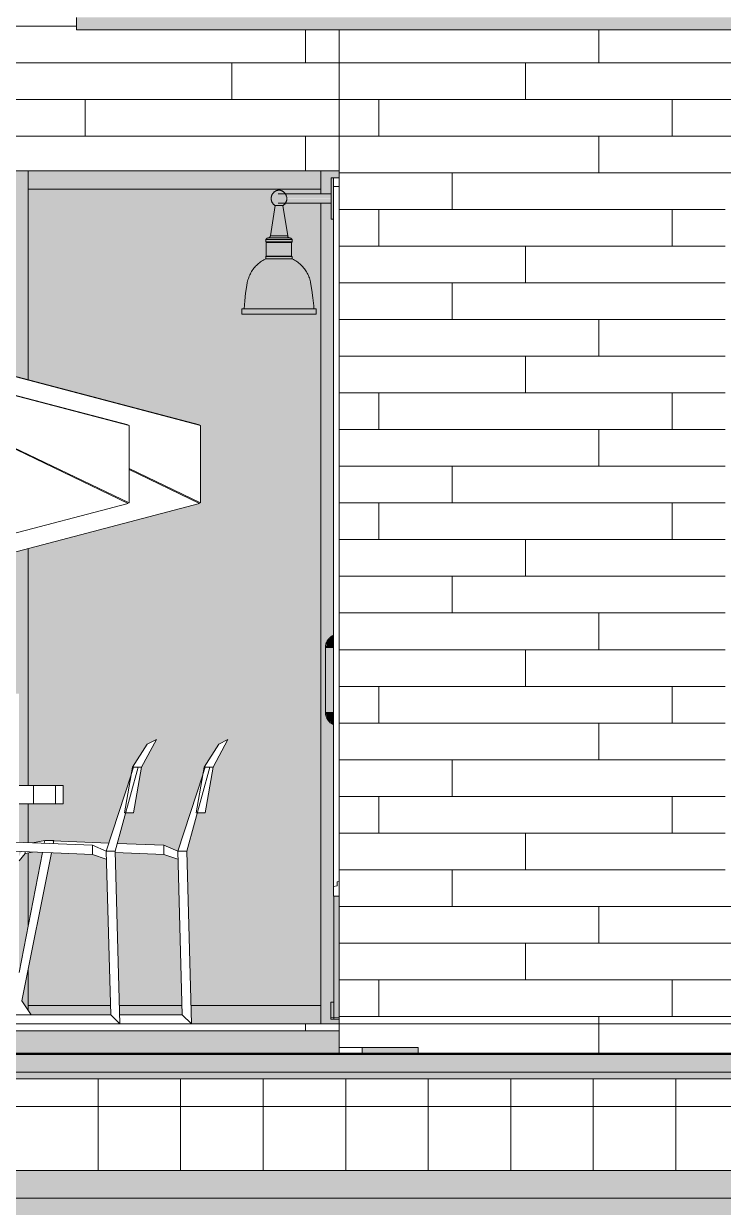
# Model space of a CAD drawing. Header units: inches. Extents: x -4178 to 1394, y -264 to 627.
# Drawn here: x 197.7 to 274, y -20 to 109.1 of the extents above; entities that cross this region are included whole.
import ezdxf

# ---------------------------------------------------------------- set-up
doc = ezdxf.new("R2010")
doc.units = ezdxf.units.IN
doc.header["$MEASUREMENT"] = 0
doc.linetypes.add('Grid Line 1_2_', pattern=[0.875, 0.5, -0.125, 0.125, -0.125])
for name, color, linetype, lineweight in [('0-4', 50, 'Continuous', 5), ('A-CLNG-1', 13, 'Continuous', 5), ('A-CLNG-2', 13, 'Continuous', 9), ('A-DOOR-4', 31, 'Continuous', 9), ('A-DOOR-FRAM', 31, 'Continuous', 9), ('A-DOOR-FRAM-3', 31, 'Continuous', 20), ('A-FLOR-1', 192, 'Continuous', 5), ('A-FLOR-2', 192, 'Continuous', 9), ('A-FLOR-5', 192, 'Continuous', 50), ('A-FLOR-LEVL-1', 51, 'Grid Line 1_2_', 9), ('A-FLOR-MCUT', 51, 'Continuous', 13), ('A-FLOR-PATT-1', 8, 'Continuous', 9), ('A-GLAZ-1', 151, 'Continuous', 9), ('A-GLAZ-2', 151, 'Continuous', 20), ('A-GLAZ-CURT', 52, 'Continuous', 9), ('A-GLAZ-CWMG', 51, 'Continuous', 9), ('A-WALL-3', 113, 'Continuous', 9), ('A-WALL-PATT-2', 111, 'Continuous', 9), ('E-LITE-EQPM', 33, 'Continuous', 9), ('G-IMPT', 8, 'Continuous', 9), ('I-FURN', 30, 'Continuous', 9)]:
    doc.layers.add(name, color=color, linetype=linetype, lineweight=lineweight)
pattern_1 = [(0, (236.3736, 0.8), (0, 4), []), (90, (236.3736, 0.8), (-8, 8), [4, -28]), (90, (252.3736, 4.8), (-8, 8), [4, -28])]

# ---------------------------------------------------------------- blocks, each defined once
blk = doc.blocks.new('CTR - 1st Phase -Stairs _ Elevators_rvt-2-BUILDING ELEVATION - SOUTH')
at = {"layer": 'A-FLOR-LEVL-1'}
blk.add_line((9659.78, 0), (12376.81, 0), dxfattribs=at)
blk = doc.blocks.new('Outdoor Table01 - 02ZUTB01_dwg-V45-BUILDING ELEVATION - SOUTH')
at = {"layer": 'G-IMPT'}
for p, q in [((11222.19, 75.5), (11261.19, 65.24)), ((11222.19, 75.5), (11261.08, 65.31)), ((11261.08, 65.31), (11238.45, 71.26)), ((11261.19, 56.82), (11261.19, 65.24)), ((11253.38, 60.56), (11261.19, 56.82)), ((11253.38, 60.46), (11261.08, 56.75)), ((11238.45, 50.8), (11261.08, 56.75)), ((11264.17, 31), (11262.56, 28)), ((11263.17, 30.5), (11264.17, 31)), ((11263.17, 30.5), (11261.56, 28)), ((11258.69, 18.83), (11261.41, 27.15)), ((11259.69, 18.83), (11262.19, 28)), ((11261.56, 28), (11260.69, 23)), ((11261.43, 27.21), (11261.69, 28)), ((11261.69, 28), (11261.56, 28)), ((11261.69, 28), (11262.19, 28)), ((11262.56, 28), (11261.69, 23)), ((11262.56, 28), (11262.19, 28)), ((11242.97, 26), (11241.39, 26)), ((11245.37, 26), (11242.97, 26)), ((11242.97, 24), (11242.97, 26)), ((11246.19, 26), (11245.37, 26)), ((11245.37, 24), (11245.37, 26)), ((11246.19, 24), (11246.19, 26)), ((11242.97, 24), (11241.39, 24)), ((11245.37, 24), (11242.97, 24)), ((11246.19, 24), (11245.37, 24)), ((11260.75, 23), (11260.69, 23)), ((11261.69, 23), (11260.83, 23)), ((11242.86, 19.74), (11244.19, 20)), ((11244.13, 19.69), (11244.19, 20)), ((11244.19, 20), (11245.19, 20)), ((11244.19, 20), (11251.17, 19.72)), ((11245.12, 19.65), (11245.19, 20)), ((11252.11, 19.68), (11257.19, 19.48)), ((11257.19, 19.48), (11258.69, 18.83)), ((11257.19, 18.48), (11257.19, 19.48)), ((11241.39, 5.6), (11243.94, 18.7)), ((11242.06, 18.59), (11241.39, 17.79)), ((11241.69, 2.5), (11244.92, 18.66)), ((11242.06, 18.59), (11242.06, 18.77)), ((11242.86, 18.74), (11242.06, 18.59)), ((11257.19, 18.48), (11251.87, 18.69)), ((11258.71, 17.98), (11257.19, 18.48)), ((11259.19, 1), (11258.69, 18.83)), ((11259.69, 18.83), (11258.69, 18.83)), ((11260.19, 0), (11259.69, 18.83)), ((11241.69, 2.5), (11242.69, 1)), ((11252.35, 1), (11259.19, 1)), ((11252.38, 0), (11260.19, 0)), ((11259.19, 1), (11260.19, 0))]:
    blk.add_line(p, q, dxfattribs=at)
blk = doc.blocks.new('Outdoor Table01 - Outdoor Table01-V46-BUILDING ELEVATION - SOUTH')
blk.add_blockref('Outdoor Table01 - 02ZUTB01_dwg-V45-BUILDING ELEVATION - SOUTH', (0, 0))
blk = doc.blocks.new('Outdoor Table01 - 02ZUTB01_dwg-V49-BUILDING ELEVATION - SOUTH')
at = {"layer": 'G-IMPT'}
for p, q in [((11214.38, 75.5), (11253.38, 56.82)), ((11214.38, 75.5), (11253.38, 65.24)), ((11214.38, 75.5), (11253.27, 65.31)), ((11214.38, 75.5), (11253.27, 56.75)), ((11253.27, 65.31), (11230.64, 71.26)), ((11253.38, 56.82), (11253.38, 65.24)), ((11230.64, 50.8), (11253.27, 56.75)), ((11256.36, 31), (11254.75, 28)), ((11255.36, 30.5), (11256.36, 31)), ((11255.36, 30.5), (11253.75, 28)), ((11250.88, 18.83), (11253.6, 27.15)), ((11251.88, 18.83), (11254.38, 28)), ((11253.75, 28), (11252.88, 23)), ((11253.62, 27.21), (11253.88, 28)), ((11253.88, 28), (11253.75, 28)), ((11253.88, 28), (11254.38, 28)), ((11254.75, 28), (11253.88, 23)), ((11254.75, 28), (11254.38, 28)), ((11252.94, 23), (11252.88, 23)), ((11253.88, 23), (11253.01, 23)), ((11236.38, 20), (11249.38, 19.48)), ((11249.38, 19.48), (11250.88, 18.83)), ((11249.38, 18.48), (11249.38, 19.48)), ((11249.38, 18.48), (11237.17, 18.97)), ((11250.9, 17.98), (11249.38, 18.48)), ((11251.38, 1), (11250.88, 18.83)), ((11251.88, 18.83), (11250.88, 18.83)), ((11252.38, 0), (11251.88, 18.83)), ((11234.38, 0), (11252.38, 0)), ((11234.88, 1), (11251.38, 1)), ((11251.38, 1), (11252.38, 0))]:
    blk.add_line(p, q, dxfattribs=at)
blk = doc.blocks.new('Outdoor Table01 - Outdoor Table01-V50-BUILDING ELEVATION - SOUTH')
blk.add_blockref('Outdoor Table01 - 02ZUTB01_dwg-V49-BUILDING ELEVATION - SOUTH', (0, 0))
blk = doc.blocks.new('System Panel - Glazed-2442517-BUILDING ELEVATION - SOUTH')
at = {"layer": 'A-GLAZ-CURT'}
h = blk.add_hatch(color=256, dxfattribs=at)
h.paths.add_polyline_path([(11262.19, 2), (11274.29, 2), (11274.29, 89.5), (11270.34, 89.46), (11270.25, 89.39), (11270.05, 89.25), (11270.05, 89.22), (11270.16, 89.22), (11270.65, 85.93), (11270.6, 85.89), (11270.68, 85.8), (11270.68, 85.75), (11270.65, 85.72), (11270.52, 85.7), (11270.29, 85.68), (11270.54, 85.65), (11270.55, 85.69), (11270.76, 85.68), (11271.02, 85.59), (11271.03, 85.54), (11271.07, 85.54), (11271.08, 85.62), (11271.18, 85.54), (11271.18, 85.29), (11270.99, 85.29), (11270.97, 85.22), (11271.11, 85.22), (11271.08, 83.72), (11270.93, 83.72), (11271.03, 83.66), (11271.18, 83.66), (11271.18, 83.41), (11272.11, 82.78), (11272.85, 81.77), (11273.2, 80.75), (11273.46, 78.84), (11273.54, 77.98), (11273.79, 77.98), (11273.79, 77.38), (11265.68, 77.38), (11265.68, 77.98), (11265.93, 77.98), (11266.15, 80), (11266.28, 80.85), (11266.71, 81.95), (11267.35, 82.78), (11268.01, 83.23), (11268.28, 83.41), (11268.28, 83.66), (11268.48, 83.66), (11268.49, 83.72), (11268.35, 83.72), (11268.38, 85.22), (11268.54, 85.22), (11268.44, 85.29), (11268.28, 85.29), (11268.28, 85.54), (11268.41, 85.65), (11268.44, 85.54), (11268.48, 85.54), (11268.45, 85.61), (11268.54, 85.66), (11268.74, 85.72), (11268.79, 85.8), (11268.78, 85.81), (11268.88, 86.5), (11269.3, 89.23), (11269.09, 89.46), (11268.95, 89.8), (11268.91, 90.08), (11269.02, 90.41), (11269.2, 90.65), (11269.36, 90.73), (11269.53, 90.82), (11269.56, 90.79), (11269.74, 90.79), (11269.75, 90.8), (11269.81, 90.84), (11269.89, 90.77), (11269.96, 90.8), (11269.83, 90.9), (11270.05, 90.81), (11270.28, 90.67), (11270.42, 90.5), (11274.29, 90.5), (11274.29, 91), (11242.39, 91), (11242.39, 70.23), (11261.19, 65.24), (11261.19, 56.82), (11253.38, 60.56), (11253.38, 60.46), (11261.08, 56.75), (11242.39, 51.83), (11242.39, 26), (11246.19, 26), (11246.19, 24), (11242.39, 24), (11242.39, 19.76), (11242.86, 19.74), (11244.19, 20), (11245.19, 19.96), (11251.17, 19.72), (11253.6, 27.15), (11253.75, 28), (11255.36, 30.5), (11256.36, 31), (11254.75, 28), (11253.88, 23), (11253.01, 23), (11252.11, 19.68), (11257.19, 19.48), (11258.69, 18.83), (11261.41, 27.15), (11261.56, 28), (11263.17, 30.5), (11264.17, 31), (11262.56, 28), (11261.69, 23), (11260.83, 23), (11259.69, 18.83), (11260.14, 2), (11260.19, 2)], flags=0)
h.paths.add_polyline_path([(11258.69, 2), (11259.16, 2), (11258.69, 17.99), (11257.19, 18.48), (11251.88, 18.69), (11252.32, 2), (11257.19, 2)], flags=0)
h.paths.add_polyline_path([(11244.19, 2), (11251.35, 2), (11250.88, 17.99), (11249.38, 18.48), (11244.92, 18.66), (11242.39, 6), (11242.39, 2), (11243.19, 2)], flags=0)
h.paths.add_polyline_path([(11242.39, 10.74), (11243.94, 18.7), (11242.86, 18.74), (11242.39, 18.65), (11242.39, 12.51)], flags=0)
h.paths.add_polyline_path([(11268.86, 85.65), (11269.27, 85.69), (11269.04, 85.7), (11268.91, 85.66), (11268.86, 85.65)], flags=0)
h.paths.add_polyline_path([(11269.37, 85.7), (11269.31, 85.73), (11269.37, 85.7)], flags=0)
h.paths.add_polyline_path([(11268.95, 85.81), (11268.95, 85.93), (11268.91, 85.93)], flags=0)
h.paths.add_polyline_path([(11270.52, 85.81), (11270.52, 85.93), (11270.5, 85.93)], flags=0)
h.paths.add_polyline_path([(11269.31, 89.22), (11269.36, 89.24), (11269.3, 89.24)], flags=0)
h.paths.add_polyline_path([(11269.46, 89.22), (11269.47, 89.26), (11269.44, 89.25)], flags=0)
blk = doc.blocks.new('Rectangular Mullion - 2_ x 4_ rectangular-2442518-BUILDING ELEVATION - SOUTH')
at = {"layer": 'A-GLAZ-CWMG'}
h = blk.add_hatch(color=256, dxfattribs=at)
h.paths.add_polyline_path([(11274.29, 0), (11274.29, 2), (11260.14, 2), (11260.19, 0), (11262.45, 0)], flags=0)
h.paths.add_polyline_path([(11251.38, 1), (11251.35, 2), (11242.39, 2), (11242.39, 1.45), (11242.69, 1), (11250.88, 1)], flags=0)
h.paths.add_polyline_path([(11252.35, 1), (11259.19, 1), (11259.16, 2), (11252.32, 2)], flags=0)
for p, q in [((11242.39, 1.45), (11242.39, 2)), ((11242.39, 2), (11251.35, 2)), ((11252.32, 2), (11259.16, 2)), ((11260.14, 2), (11274.29, 2)), ((11274.29, 2), (11274.29, 0))]:
    blk.add_line(p, q, dxfattribs=at)
blk = doc.blocks.new('Rectangular Mullion - 2_ x 4_ rectangular-2441786-BUILDING ELEVATION - SOUTH')
at = {"layer": 'A-GLAZ-CWMG'}
h = blk.add_hatch(color=256, dxfattribs=at)
h.paths.add_polyline_path([(11274.57, 0), (11276.29, 0), (11276.29, 0.5), (11275.38, 0.5), (11275.38, 2.38), (11275.73, 2.38), (11275.73, 13.94), (11275.66, 13.94), (11275.64, 32.67), (11275.5, 32.74), (11274.99, 33.27), (11274.93, 33.47), (11274.79, 34), (11274.83, 41.16), (11275.04, 41.8), (11275.56, 42.3), (11275.66, 42.32), (11275.66, 87.75), (11275.42, 87.75), (11275.42, 89.5), (11274.29, 89.5), (11274.29, 0)], flags=0)
h.paths.add_polyline_path([(11274.29, 90.5), (11275.42, 90.5), (11275.42, 92.25), (11276.29, 92.25), (11276.28, 93), (11274.29, 93)], flags=0)
for p, q in [((11274.29, 90.5), (11274.29, 93)), ((11274.29, 0), (11274.29, 89.5))]:
    blk.add_line(p, q, dxfattribs=at)
blk = doc.blocks.new('Rectangular Mullion - 2_ x 4_ rectangular-V53-BUILDING ELEVATION - SOUTH')
at = {"layer": 'A-GLAZ-CWMG'}
h = blk.add_hatch(color=256, dxfattribs=at)
h.paths.add_polyline_path([(11242.39, 1.45), (11242.39, 6), (11241.69, 2.5), (11242.19, 1.75)], flags=0)
h.paths.add_polyline_path([(11241.39, 5.6), (11242.39, 10.74), (11242.39, 18.65), (11242.06, 18.59), (11241.39, 17.79), (11241.39, 12.51)], flags=0)
h.paths.add_polyline_path([(11241.39, 18.29), (11241.65, 18.79), (11241.39, 18.8), (11241.39, 18.49)], flags=0)
h.paths.add_polyline_path([(11242.39, 19.76), (11242.39, 24), (11241.39, 24), (11241.39, 19.8), (11242.06, 19.77)], flags=0)
h.paths.add_polyline_path([(11242.39, 26), (11242.39, 51.83), (11240.39, 51.31), (11240.39, 36), (11241.39, 36), (11241.39, 26)], flags=0)
h.paths.add_polyline_path([(11242.39, 70.19), (11242.39, 70.21), (11240.39, 70.71)], flags=0)
h.paths.add_polyline_path([(11242.39, 70.23), (11242.39, 93), (11240.39, 93), (11240.39, 70.75)], flags=0)
for p, q in [((11240.39, 93), (11240.39, 70.75)), ((11242.39, 93), (11242.39, 70.23)), ((11242.39, 51.83), (11242.39, 26)), ((11240.39, 51.31), (11240.39, 36)), ((11242.39, 24), (11242.39, 19.76)), ((11242.39, 18.65), (11242.39, 10.74)), ((11242.39, 6), (11242.39, 1.45))]:
    blk.add_line(p, q, dxfattribs=at)
blk = doc.blocks.new('Rectangular Mullion - 2_ x 4_ rectangular-2442519-BUILDING ELEVATION - SOUTH')
at = {"layer": 'A-GLAZ-CWMG'}
blk.add_hatch(color=256, dxfattribs=at).paths.add_polyline_path([(11269.64, 91), (11274.29, 91), (11274.29, 93), (11242.39, 93), (11242.39, 91), (11264.72, 91)], flags=0)
for p, q in [((11242.39, 91), (11242.39, 93)), ((11274.29, 93), (11274.29, 91)), ((11274.29, 91), (11242.39, 91))]:
    blk.add_line(p, q, dxfattribs=at)
blk = doc.blocks.new('STOREFRONT DOOR A - ALUM_ STILE W_ GLASS INSET-2647846-BUILDING ELEVATION - SOUTH')
at = {"layer": 'A-DOOR-4'}
for points in [[(11275.42, 41), (11275.66, 41), (11275.63, 42.31), (11275.52, 42.28), (11274.99, 41.75), (11274.83, 41), (11275.29, 41)], [(11274.79, 34), (11275.66, 34), (11275.64, 41), (11274.79, 41), (11274.79, 36.44)], [(11275.66, 32.67), (11275.64, 34), (11274.81, 34), (11274.94, 33.46), (11274.97, 33.42), (11275.04, 33.2), (11275.62, 32.68), (11275.66, 32.67)]]:
    blk.add_hatch(color=256, dxfattribs=at).paths.add_polyline_path(points, flags=0)
blk.add_line((11274.79, 41), (11274.79, 34), dxfattribs=at)
at = {"layer": 'A-DOOR-4', "flags": 128}
for points in [[(11275.65, 42.36), (11275.6, 42.33), (11275.54, 42.3), (11275.49, 42.27), (11275.44, 42.24), (11275.39, 42.2), (11275.35, 42.17), (11275.3, 42.13), (11275.26, 42.09), (11275.21, 42.05), (11275.17, 42), (11275.13, 41.96), (11275.1, 41.91), (11275.06, 41.86), (11275.03, 41.81), (11275, 41.76), (11274.97, 41.71), (11274.94, 41.65), (11274.91, 41.6), (11274.89, 41.54), (11274.87, 41.49), (11274.85, 41.43), (11274.84, 41.37), (11274.82, 41.31), (11274.81, 41.25), (11274.8, 41.2), (11274.8, 41.14), (11274.79, 41.08), (11274.79, 41.02), (11274.79, 41)], [(11274.79, 34), (11274.79, 33.94), (11274.79, 33.88), (11274.8, 33.82), (11274.81, 33.76), (11274.82, 33.7), (11274.83, 33.64), (11274.85, 33.59), (11274.87, 33.53), (11274.89, 33.47), (11274.91, 33.42), (11274.93, 33.36), (11274.96, 33.31), (11274.99, 33.25), (11275.02, 33.2), (11275.05, 33.15), (11275.09, 33.1), (11275.12, 33.06), (11275.16, 33.01), (11275.2, 32.97), (11275.24, 32.92), (11275.29, 32.88), (11275.33, 32.84), (11275.38, 32.81), (11275.43, 32.77), (11275.48, 32.74), (11275.53, 32.71), (11275.58, 32.68), (11275.64, 32.65)]]:
    blk.add_lwpolyline(points, dxfattribs=at)
blk = doc.blocks.new('Door-Inswing-Andersen-400_Series-Single - 3_ 0-1_8_ x custom height - _1st _ 2nd floor-2651741-BUILDING ELEVATION - SOUTH')
at = {"layer": 'A-DOOR-FRAM'}
for points in [[(10009.09, 0.5), (10009.09, 13.94), (10008.53, 13.94), (10008.53, 0.5)], [(10008.18, 0.5), (10008.53, 0.5), (10008.53, 2.38), (10008.18, 2.38), (10008.18, 0.55)]]:
    blk.add_hatch(color=256, dxfattribs=at).paths.add_polyline_path(points, flags=0)
for p, q in [((10008.53, 0.5), (10008.53, 13.94)), ((10008.53, 0.5), (10008.53, 13.94)), ((10008.18, 2.38), (10008.18, 0.5)), ((10008.53, 2.38), (10008.18, 2.38)), ((10008.53, 0.5), (10008.53, 2.38)), ((10008.53, 0.69), (10008.18, 0.67)), ((10008.18, 0.67), (10008.18, 0.5)), ((10008.18, 0.5), (10008.53, 0.5)), ((10008.18, 0.5), (10008.53, 0.5)), ((10008.53, 0.5), (10008.53, 0.69)), ((10009.09, 0.5), (10008.53, 0.5)), ((10009.09, 0.5), (10008.53, 0.5))]:
    blk.add_line(p, q, dxfattribs=at)
at = {"layer": 'A-DOOR-FRAM-3'}
for p, q in [((10009.09, 0.71), (10008.18, 0.67)), ((10008.18, 0.67), (10008.18, 0.5))]:
    blk.add_line(p, q, dxfattribs=at)
blk = doc.blocks.new('Window-Double_Hung-Andersen-400_Series-Tilt_Wash - 1st Floor-V56-BUILDING ELEVATION - SOUTH')
at = {"layer": 'A-GLAZ-2'}
for p, q in [((11275.66, 92.25), (11276.29, 92.25)), ((11275.66, 13.94), (11275.66, 92.25)), ((11275.66, 91.31), (11276.29, 91.31)), ((11276.06, 15.48), (11276.29, 15.54)), ((11275.66, 14.97), (11276.06, 15.07)), ((11276.06, 15.07), (11276.06, 15.48)), ((11276.29, 13.94), (11275.66, 13.94))]:
    blk.add_line(p, q, dxfattribs=at)
blk = doc.blocks.new('VISA-OW2400-02-SASS - OW2400-L30K-MVOLT-V62-BUILDING ELEVATION - SOUTH')
at = {"layer": 'E-LITE-EQPM'}
for points in [[(11275.42, 90), (11275.66, 90), (11275.66, 92.25), (11275.42, 92.25), (11275.42, 90.13)], [(11269.64, 89.22), (11270.05, 89.25), (11270.42, 89.52), (11270.42, 89.58), (11270.41, 90.47), (11270.19, 90.73), (11270.05, 90.77), (11269.92, 90.82), (11269.87, 90.79), (11269.77, 90.84), (11269.73, 90.79), (11269.63, 90.8), (11269.55, 90.8), (11269.52, 90.84), (11269.34, 90.71), (11269.33, 90.76), (11269.05, 90.46), (11268.94, 90.23), (11268.93, 89.98), (11268.99, 89.7), (11269.14, 89.4), (11269.31, 89.27), (11269.46, 89.22), (11269.51, 89.23), (11269.55, 89.22), (11269.63, 89.22)], [(11274.29, 90), (11275.42, 90), (11275.42, 90.5), (11270.42, 90.46), (11270.42, 90.35), (11270.44, 90), (11270.68, 90)], [(11269.64, 85.93), (11270.68, 85.93), (11270.16, 89.22), (11269.31, 89.22), (11268.81, 85.93), (11269.52, 85.93)], [(11274.29, 89.5), (11275.42, 89.52), (11275.42, 90), (11270.42, 89.98), (11270.43, 89.54), (11270.42, 89.5), (11270.68, 89.5)], [(11275.66, 87.75), (11275.66, 90), (11275.42, 90), (11275.42, 87.75)], [(11270.26, 85.29), (11271.18, 85.29), (11271.18, 85.54), (11268.28, 85.54), (11268.28, 85.29), (11270.1, 85.29)], [(11268.44, 83.72), (11271.11, 83.72), (11271.11, 85.22), (11268.35, 85.22), (11268.37, 83.72), (11268.42, 83.72)], [(11269.64, 85.22), (11270.93, 85.22), (11270.99, 85.29), (11268.48, 85.29), (11268.54, 85.22), (11269.63, 85.22)], [(11272.92, 80.85), (11273.18, 80.85), (11272.76, 81.95), (11272.04, 82.83), (11271.46, 83.23), (11271.1, 83.41), (11268.28, 83.41), (11267.35, 82.78), (11266.62, 81.77), (11266.28, 80.85), (11272.76, 80.85)], [(11268.45, 83.41), (11271.18, 83.41), (11271.15, 83.66), (11268.28, 83.66), (11268.28, 83.41), (11268.42, 83.41)], [(11269.72, 83.66), (11270.99, 83.66), (11270.93, 83.72), (11268.54, 83.72), (11268.48, 83.66), (11269.64, 83.66)], [(11273.37, 77.98), (11273.54, 77.98), (11273.31, 80.05), (11273.18, 80.85), (11266.28, 80.85), (11266.01, 78.9), (11265.93, 77.98), (11273.31, 77.98)], [(11273.79, 77.38), (11273.79, 77.98), (11265.68, 77.98), (11265.68, 77.38), (11273.54, 77.38)]]:
    blk.add_hatch(color=256, dxfattribs=at).paths.add_polyline_path(points, flags=0)
h = blk.add_hatch(color=256, dxfattribs=at)
h.paths.add_polyline_path([(11270.16, 89.22), (11270.32, 89.41), (11270.25, 89.34), (11270.19, 89.26)], flags=0)
h.paths.add_polyline_path([(11269.93, 90.84), (11269.92, 90.88), (11269.92, 90.84)], flags=0)
h = blk.add_hatch(color=256, dxfattribs=at)
h.paths.add_polyline_path([(11270.26, 85.54), (11270.99, 85.54), (11271.02, 85.61), (11270.93, 85.66), (11270.58, 85.65), (11270.46, 85.65), (11270.26, 85.68), (11269.84, 85.7), (11269.18, 85.68), (11268.93, 85.65), (11268.91, 85.69), (11268.7, 85.68), (11268.44, 85.59), (11268.48, 85.54), (11270.18, 85.54)], flags=0)
h.paths.add_polyline_path([(11268.28, 85.54), (11268.4, 85.54), (11268.37, 85.61), (11268.35, 85.6)], flags=0)
h.paths.add_polyline_path([(11271.18, 85.54), (11271.06, 85.59), (11271.08, 85.54), (11271.12, 85.54)], flags=0)
h = blk.add_hatch(color=256, dxfattribs=at)
h.paths.add_polyline_path([(11270.09, 85.7), (11270.1, 85.74), (11270.09, 85.7)], flags=0)
h.paths.add_polyline_path([(11268.72, 85.7), (11268.95, 85.7), (11270.46, 85.74), (11270.55, 85.74), (11270.68, 85.75), (11270.65, 85.77), (11270.67, 85.83), (11270.55, 85.93), (11270.52, 85.81), (11270.46, 85.93), (11268.97, 85.93), (11268.95, 85.81), (11268.88, 85.9), (11268.79, 85.8), (11268.78, 85.74), (11268.73, 85.71)], flags=0)
h.paths.add_polyline_path([(11269.37, 85.7), (11269.42, 85.73), (11269.39, 85.71)], flags=0)
h.paths.add_polyline_path([(11268.78, 85.81), (11268.81, 85.93), (11268.79, 85.93)], flags=0)
for p, q in [((11275.66, 92.25), (11275.42, 92.25)), ((11275.42, 90), (11275.42, 92.25)), ((11275.42, 90.5), (11269.66, 90.5)), ((11269.31, 89.22), (11268.79, 85.93)), ((11270.16, 89.22), (11269.31, 89.22)), ((11269.66, 89.5), (11275.42, 89.5)), ((11270.68, 85.93), (11270.16, 89.22)), ((11275.42, 87.75), (11275.42, 90)), ((11275.42, 87.75), (11275.66, 87.75)), ((11268.28, 85.54), (11268.28, 85.29)), ((11271.18, 85.54), (11268.28, 85.54)), ((11268.28, 85.29), (11268.35, 85.22)), ((11271.18, 85.29), (11268.28, 85.29)), ((11268.35, 85.22), (11268.35, 83.72)), ((11271.11, 85.22), (11268.35, 85.22)), ((11268.56, 85.7), (11268.79, 85.7)), ((11270.9, 85.7), (11268.56, 85.7)), ((11270.68, 85.93), (11268.79, 85.93)), ((11270.56, 85.7), (11270.9, 85.7)), ((11271.11, 85.22), (11271.18, 85.29)), ((11271.11, 83.72), (11271.11, 85.22)), ((11271.18, 85.29), (11271.18, 85.54)), ((11268.35, 83.72), (11268.28, 83.66)), ((11268.28, 83.66), (11268.28, 83.41)), ((11271.18, 83.66), (11268.28, 83.66)), ((11271.18, 83.41), (11268.28, 83.41)), ((11271.11, 83.72), (11268.35, 83.72)), ((11271.18, 83.66), (11271.11, 83.72)), ((11271.18, 83.41), (11271.18, 83.66)), ((11265.68, 77.98), (11265.68, 77.38)), ((11265.68, 77.98), (11273.79, 77.98)), ((11273.79, 77.38), (11273.79, 77.98)), ((11273.79, 77.38), (11265.68, 77.38))]:
    blk.add_line(p, q, dxfattribs=at)
at = {"layer": 'E-LITE-EQPM', "flags": 128}
for points in [[(11269.31, 89.22), (11269.28, 89.24), (11269.25, 89.26), (11269.22, 89.29), (11269.19, 89.31), (11269.16, 89.34), (11269.14, 89.36), (11269.11, 89.39), (11269.09, 89.42), (11269.07, 89.45), (11269.05, 89.48), (11269.02, 89.51), (11269.01, 89.54), (11268.99, 89.57), (11268.97, 89.6), (11268.96, 89.64), (11268.94, 89.67), (11268.93, 89.71), (11268.92, 89.74), (11268.91, 89.78), (11268.9, 89.81), (11268.89, 89.85), (11268.89, 89.89), (11268.88, 89.92), (11268.88, 89.96), (11268.88, 90), (11268.88, 90.03), (11268.88, 90.07), (11268.89, 90.11), (11268.89, 90.14), (11268.9, 90.18), (11268.91, 90.22), (11268.92, 90.25), (11268.93, 90.29), (11268.94, 90.32), (11268.95, 90.36), (11268.97, 90.39), (11268.98, 90.42), (11269, 90.46), (11269.02, 90.49), (11269.04, 90.52), (11269.06, 90.55), (11269.08, 90.58), (11269.11, 90.61), (11269.13, 90.63), (11269.16, 90.66), (11269.18, 90.68), (11269.21, 90.71), (11269.24, 90.73), (11269.27, 90.75), (11269.3, 90.77), (11269.33, 90.79), (11269.36, 90.81), (11269.4, 90.83), (11269.43, 90.84), (11269.46, 90.86), (11269.5, 90.87), (11269.53, 90.88), (11269.57, 90.89), (11269.61, 90.9), (11269.64, 90.91), (11269.68, 90.91), (11269.71, 90.92), (11269.73, 90.92)], [(11269.73, 90.92), (11269.77, 90.92), (11269.81, 90.91), (11269.84, 90.91), (11269.88, 90.9), (11269.91, 90.89), (11269.95, 90.88), (11269.98, 90.87), (11270.02, 90.85), (11270.05, 90.84), (11270.09, 90.82), (11270.12, 90.8), (11270.15, 90.78), (11270.18, 90.76), (11270.21, 90.74), (11270.24, 90.72), (11270.27, 90.7), (11270.3, 90.67), (11270.32, 90.65), (11270.35, 90.62), (11270.37, 90.59), (11270.39, 90.56), (11270.42, 90.53), (11270.44, 90.5), (11270.46, 90.47), (11270.47, 90.44), (11270.49, 90.41), (11270.51, 90.37), (11270.52, 90.34), (11270.53, 90.3), (11270.54, 90.27), (11270.55, 90.23), (11270.56, 90.2), (11270.57, 90.16), (11270.58, 90.12), (11270.58, 90.09), (11270.58, 90.05), (11270.58, 90.01), (11270.58, 89.98), (11270.58, 89.94), (11270.58, 89.9), (11270.57, 89.87), (11270.57, 89.83), (11270.56, 89.79), (11270.55, 89.76), (11270.54, 89.72), (11270.53, 89.69), (11270.52, 89.65), (11270.5, 89.62), (11270.49, 89.59), (11270.47, 89.55), (11270.45, 89.52), (11270.43, 89.49), (11270.41, 89.46), (11270.39, 89.43), (11270.36, 89.4), (11270.34, 89.38), (11270.31, 89.35), (11270.29, 89.32), (11270.26, 89.3), (11270.23, 89.28), (11270.2, 89.25), (11270.17, 89.23), (11270.16, 89.22)], [(11268.28, 85.54), (11268.3, 85.56), (11268.31, 85.57), (11268.32, 85.58), (11268.33, 85.59), (11268.35, 85.61), (11268.36, 85.62), (11268.38, 85.63), (11268.39, 85.64), (11268.41, 85.65), (11268.42, 85.66), (11268.44, 85.66), (11268.46, 85.67), (11268.47, 85.68), (11268.49, 85.68), (11268.51, 85.69), (11268.52, 85.69), (11268.54, 85.7), (11268.56, 85.7), (11268.56, 85.7)], [(11268.56, 85.7), (11268.57, 85.7), (11268.58, 85.7), (11268.59, 85.7), (11268.6, 85.71), (11268.61, 85.71), (11268.62, 85.71), (11268.62, 85.71), (11268.63, 85.71), (11268.64, 85.72), (11268.65, 85.72), (11268.66, 85.72), (11268.67, 85.73), (11268.67, 85.73), (11268.68, 85.74), (11268.69, 85.74), (11268.7, 85.75), (11268.7, 85.75), (11268.71, 85.76), (11268.72, 85.76), (11268.72, 85.77), (11268.73, 85.78), (11268.74, 85.78), (11268.74, 85.79), (11268.75, 85.8), (11268.75, 85.81), (11268.76, 85.81), (11268.76, 85.82), (11268.76, 85.83), (11268.77, 85.84), (11268.77, 85.85), (11268.78, 85.85), (11268.78, 85.86), (11268.78, 85.87), (11268.78, 85.88), (11268.78, 85.89), (11268.79, 85.9), (11268.79, 85.91), (11268.79, 85.92), (11268.79, 85.93), (11268.79, 85.93)], [(11270.68, 85.93), (11270.68, 85.92), (11270.68, 85.91), (11270.68, 85.9), (11270.68, 85.89), (11270.68, 85.88), (11270.68, 85.87), (11270.69, 85.87), (11270.69, 85.86), (11270.69, 85.85), (11270.7, 85.84), (11270.7, 85.83), (11270.7, 85.82), (11270.71, 85.82), (11270.71, 85.81), (11270.72, 85.8), (11270.72, 85.79), (11270.73, 85.79), (11270.73, 85.78), (11270.74, 85.77), (11270.75, 85.77), (11270.75, 85.76), (11270.76, 85.75), (11270.77, 85.75), (11270.77, 85.74), (11270.78, 85.74), (11270.79, 85.73), (11270.8, 85.73), (11270.81, 85.72), (11270.81, 85.72), (11270.82, 85.72), (11270.83, 85.71), (11270.84, 85.71), (11270.85, 85.71), (11270.86, 85.71), (11270.86, 85.71), (11270.87, 85.7), (11270.88, 85.7), (11270.89, 85.7), (11270.9, 85.7), (11270.9, 85.7)], [(11270.9, 85.7), (11270.92, 85.7), (11270.94, 85.69), (11270.96, 85.69), (11270.97, 85.68), (11270.99, 85.68), (11271.01, 85.67), (11271.02, 85.66), (11271.04, 85.66), (11271.06, 85.65), (11271.07, 85.64), (11271.09, 85.63), (11271.1, 85.62), (11271.12, 85.61), (11271.13, 85.59), (11271.14, 85.58), (11271.16, 85.57), (11271.17, 85.56), (11271.18, 85.54), (11271.18, 85.54)], [(11266.28, 80.85), (11266.31, 80.99), (11266.35, 81.12), (11266.39, 81.26), (11266.44, 81.4), (11266.49, 81.53), (11266.55, 81.66), (11266.61, 81.79), (11266.67, 81.91), (11266.75, 82.04), (11266.82, 82.16), (11266.91, 82.28), (11266.99, 82.39), (11267.08, 82.5), (11267.18, 82.61), (11267.28, 82.71), (11267.38, 82.81), (11267.49, 82.9), (11267.6, 82.99), (11267.72, 83.08), (11267.84, 83.16), (11267.96, 83.23), (11268.08, 83.3), (11268.21, 83.37), (11268.28, 83.41)], [(11271.18, 83.41), (11271.31, 83.34), (11271.44, 83.28), (11271.56, 83.2), (11271.68, 83.12), (11271.8, 83.04), (11271.91, 82.95), (11272.02, 82.86), (11272.12, 82.77), (11272.23, 82.67), (11272.32, 82.56), (11272.42, 82.45), (11272.51, 82.34), (11272.59, 82.23), (11272.67, 82.11), (11272.75, 81.99), (11272.82, 81.86), (11272.88, 81.74), (11272.94, 81.61), (11273, 81.47), (11273.05, 81.34), (11273.09, 81.2), (11273.13, 81.07), (11273.17, 80.93), (11273.18, 80.85)], [(11265.93, 77.98), (11265.99, 78.83), (11266.09, 79.68), (11266.22, 80.52), (11266.28, 80.85)], [(11273.18, 80.85), (11273.33, 80), (11273.44, 79.16), (11273.52, 78.3), (11273.54, 77.98)]]:
    blk.add_lwpolyline(points, dxfattribs=at)

msp = doc.modelspace()

# ---------------------------------------------------------------- hatches: boundary and pattern name
at = {"layer": 'A-CLNG-1'}
msp.add_hatch(color=256, dxfattribs=at).paths.add_polyline_path([(1068.251, 108.375), (1074.111, 108.375), (1074.111, 109.75), (203.411, 109.75), (203.411, 108.375), (1067.547, 108.375)], flags=0)
at = {"layer": 'A-FLOR-1'}
for points in [[(230.345, -3.25), (232.061, -3.25), (232.061, -0.75), (120.361, -0.75), (120.361, -3.25), (218.22, -3.25)], [(235.274, -3.25), (240.686, -3.25), (240.686, -2.567), (234.561, -2.567), (234.561, -3.25)]]:
    msp.add_hatch(color=256, dxfattribs=at).paths.add_polyline_path(points, flags=0)
at = {"layer": 'A-FLOR-PATT-1'}
h = msp.add_hatch(dxfattribs=at)
h.set_pattern_fill('FP_37', color=256, style=0, pattern_type=2)
h.set_pattern_definition([(0, (-11044.228, 0), (24, 24), [24, -24]), (0, (-11044.228, 9), (24, 24), [24, -24]), (0, (-11044.228, 18), (24, 24), [24, -24]), (90, (-11041.228, 21), (-24, 24), [24, -24]), (90, (-11032.228, 21), (-24, 24), [24, -24]), (90, (-11023.228, 21), (-24, 24), [24, -24])])
h.paths.add_polyline_path([(-1153.039, -5.265), (-1149.736, -5.25), (1044.461, -5.25), (1044.461, -3.25), (-1153.039, -3.265)], flags=0)
h = msp.add_hatch(dxfattribs=at)
h.set_pattern_fill('FP_38', color=256, style=0, pattern_type=2)
h.set_pattern_definition([(0, (-11044.2284, 0), (0, 4.798), []), (315, (-11044.2284, 0), (4.7984266, 0), [6.786, -6.786]), (45, (-11044.2284, 0), (4.7984266, 0), [6.786, -6.786])])
h.paths.add_polyline_path([(-1153.039, -6.015), (-1149.736, -6), (1044.461, -6), (1044.461, -5.25), (-1153.039, -5.265), (-1153.039, -6)], flags=0)
h = msp.add_hatch(dxfattribs=at)
h.set_pattern_fill('FP_39', color=256, style=0, pattern_type=2)
h.set_pattern_definition([(0, (-11044.228, 0), (0, 9), []), (90, (-11044.228, 0), (-9, 6e-16), [])])
h.paths.add_polyline_path([(-1153.039, -16), (1044.461, -15.999), (1044.461, -6), (-1153.039, -6.015), (-1153.039, -11.416)], flags=0)
h = msp.add_hatch(dxfattribs=at)
h.set_pattern_fill('FP_47', color=256, style=0, pattern_type=2)
h.set_pattern_definition([(0, (-11044.2284, 0), (15.36, 3.84), [1.267, -10.253, 1.267, -10.253, -61.44]), (0, (-11044.2284, 0), (15.36, 3.84), [-23.04, 1.267, -21.773, 1.267, -10.253, -26.88]), (0, (-11044.2284, 0), (15.36, 3.84), [-57.6, 1.267, -6.413, 1.267, -17.933]), (120, (-11038.4684, 1.92), (-11.0055376, 11.3821502), [1.267, -10.253, 1.267, -10.253, -61.44]), (120, (-11038.4684, 1.92), (-11.0055376, 11.3821502), [-23.04, 1.267, -21.773, 1.267, -10.253, -26.88]), (120, (-11038.4684, 1.92), (-11.0055376, 11.3821502), [-57.6, 1.267, -6.413, 1.267, -17.933]), (240, (-11036.5484, 9.6), (-4.3544624, -15.2221502), [1.267, -10.253, 1.267, -10.253, -61.44]), (240, (-11036.5484, 9.6), (-4.3544624, -15.2221502), [-23.04, 1.267, -21.773, 1.267, -10.253, -26.88]), (240, (-11036.5484, 9.6), (-4.3544624, -15.2221502), [-57.6, 1.267, -6.413, 1.267, -17.933])])
h.paths.add_polyline_path([(-25.956, -19), (1042.961, -19), (1042.961, -16), (-1147.039, -16), (-1147.039, -19), (-45.671, -19)], flags=0)
h = msp.add_hatch(dxfattribs=at)
h.set_pattern_fill('FP_44', color=256, style=0, pattern_type=2)
h.set_pattern_definition([(50, (-11044.228, 0), (27.5427, -2.40992), [2.88, -31.68]), (355, (-11044.228, 0), (-5.327844, 28.884266), [2.304, -25.344]), (100.451, (-11041.933, -0.2), (22.215316, 26.47393), [2.448, -26.924]), (46.184, (-11044.23, 7.68), (40.98187, -6.35642), [4.32, -47.52]), (96.636, (-11040.813, 7.15), (35.89075, 37.40619), [3.671, -40.386]), (351.184, (-11044.23, 7.68), (35.89097, 37.40622), [3.456, -38.016]), (21, (-11040.388, 5.76), (22.921036, -15.46073), [2.88, -31.68]), (326, (-11040.388, 5.76), (9.34353, 27.84574), [2.304, -25.344]), (71.451, (-11038.478, 4.472), (32.26477, 12.38442), [2.448, -26.924]), (37.5, (-11044.228, 0), (0.466855, 12.782707), [1.267, -23.77, 1.267, -24.461, -25.44]), (37.5, (-11044.228, 0), (0.466855, 12.782707), [-50.765, 1.267, -24.173]), (7.5, (-11044.228, 0), (10.10159, 15.14509), [1.267, -13.402, 1.267, -23.194, -9.696]), (7.5, (-11044.228, 0), (10.10159, 15.14509), [-39.13, 1.267, -8.429]), (327.5, (-11052.791, 0), (20.499161, -0.86578), [1.267, -8.333, 1.267, -28.685, -39.744]), (327.5, (-11052.791, 0), (20.499161, -0.86578), [-39.552, 1.267, -38.477]), (317.5, (-11056.631, 0), (22.39478, 3.844288), [1.267, -11.213, 1.267, -18.624, -28.224]), (317.5, (-11056.631, 0), (22.39478, 3.844288), [-32.371, 1.267, -26.957])])
h.paths.add_polyline_path([(13.475, -31), (231.211, -31), (231.211, -21), (245.211, -21), (245.211, -31), (483.961, -31), (483.961, -21), (497.961, -21), (497.961, -31), (795.961, -31), (795.961, -21), (809.961, -21), (809.961, -31), (1042.961, -31), (1042.961, -19), (-1147.039, -19), (-1147.039, -31), (-884.632, -31), (-884.632, -21), (-870.632, -21), (-870.632, -31), (-584.039, -31), (-584.039, -21), (-570.039, -21), (-570.039, -31), (-234.789, -31), (-234.789, -21), (-220.789, -21), (-220.789, -31), (-25.956, -31)], flags=0)
at = {"layer": 'A-WALL-PATT-2'}
h = msp.add_hatch(dxfattribs=at)
h.set_pattern_fill('FP_42', color=256, style=0, pattern_type=2)
h.set_pattern_definition(pattern_1)
h.paths.add_polyline_path([(-65.387, -3.25), (-56.439, -3.25), (-56.439, -3), (-99.789, -3), (-99.789, -3.25)], flags=0)
h.paths.add_polyline_path([(-25.956, -3.25), (-5.188, -3.25), (-5.188, -3), (-48.439, -3), (-48.439, -3.25), (-40.939, -3.25)], flags=0)
h.paths.add_polyline_path([(232.603, -3.25), (234.561, -3.25), (234.561, -2.567), (232.061, -2.567), (232.061, -3.25)], flags=0)
h.paths.add_polyline_path([(4.92, -3.25), (5.061, -3.25), (5.061, -3), (4.92, -3)], flags=0)
h.paths.add_polyline_path([(5.061, -1), (5.061, -0.75), (5.42, -0.75), (5.403, 0.132), (4.92, 0.132), (4.92, -1)], flags=0)
h.paths.add_polyline_path([(-5.188, -1), (-5.188, 29), (2.812, 29), (2.812, 1.25), (9, 1.25), (9.53, 0), (9.816, -0.75), (20.361, -0.75), (20.361, 29), (28.361, 29), (28.361, -0.75), (64.584, -0.75), (64.584, 0), (40.307, 0), (40.807, 18.83), (39.67, 23), (38.807, 23), (37.937, 28), (36.322, 31), (37.322, 30.5), (38.937, 28), (39.085, 27.151), (41.807, 18.83), (43.307, 19.48), (50.155, 19.754), (49.27, 23), (48.407, 23), (47.537, 28), (45.922, 31), (46.922, 30.5), (48.537, 28), (48.685, 27.151), (51.093, 19.791), (56.307, 20), (57.944, 19.681), (64.584, 19.947), (64.584, 24), (54.307, 24), (54.307, 26), (64.584, 26), (64.584, 29), (68.007, 29), (68.307, 30.5), (72.621, 31), (93.907, 31), (97.907, 30.5), (98.407, 28), (98.407, 26), (110.111, 26), (110.111, 36), (120.361, 36), (120.361, 55.056), (104.171, 50.796), (102.753, 52.949), (102.533, 52.891), (103.907, 50.767), (62.326, 50.796), (63.681, 52.891), (63.461, 52.949), (62.044, 50.796), (39.416, 56.749), (48.907, 61.325), (48.907, 61.417), (39.307, 56.819), (39.307, 65.238), (78.307, 75.5), (83.107, 74.249), (87.907, 75.5), (120.361, 67.042), (120.361, 93), (232.061, 93), (232.061, 108.375), (203.411, 108.375), (203.411, 109.75), (-193.089, 109.75), (-193.089, 108.375), (-221.739, 108.375), (-221.739, 92.25), (-220.873, 92.25), (-220.873, 90.5), (-215.819, 90.524), (-215.553, 90.786), (-215.553, 90.729), (-215.381, 90.817), (-215.352, 90.786), (-215.18, 90.793), (-215.166, 90.804), (-215.108, 90.839), (-215.023, 90.769), (-214.955, 90.801), (-215.089, 90.9), (-214.867, 90.811), (-214.635, 90.666), (-214.358, 90.212), (-214.39, 89.823), (-214.528, 89.476), (-214.666, 89.387), (-214.869, 89.249), (-214.865, 89.223), (-214.759, 89.223), (-214.264, 85.927), (-214.313, 85.888), (-214.237, 85.804), (-214.237, 85.75), (-214.264, 85.72), (-214.398, 85.702), (-214.63, 85.675), (-214.379, 85.646), (-214.361, 85.687), (-214.151, 85.68), (-213.893, 85.589), (-213.885, 85.541), (-213.849, 85.541), (-213.83, 85.624), (-213.733, 85.541), (-213.733, 85.291), (-213.927, 85.291), (-213.944, 85.224), (-213.801, 85.224), (-213.83, 83.724), (-213.986, 83.724), (-213.885, 83.656), (-213.733, 83.656), (-213.733, 83.406), (-212.805, 82.78), (-212.067, 81.766), (-211.717, 80.75), (-211.453, 78.836), (-211.37, 77.978), (-211.126, 77.978), (-211.126, 77.384), (-219.239, 77.384), (-219.239, 77.978), (-218.989, 77.978), (-218.767, 79.997), (-218.632, 80.845), (-218.181, 81.985), (-217.56, 82.78), (-216.907, 83.232), (-216.631, 83.406), (-216.631, 83.656), (-216.437, 83.656), (-216.379, 83.724), (-216.564, 83.724), (-216.534, 85.224), (-216.379, 85.224), (-216.48, 85.291), (-216.631, 85.291), (-216.631, 85.541), (-216.507, 85.647), (-216.471, 85.541), (-216.437, 85.541), (-216.446, 85.625), (-216.379, 85.656), (-216.172, 85.72), (-216.128, 85.8), (-216.137, 85.811), (-216.037, 86.497), (-215.606, 89.223), (-215.823, 89.459), (-215.841, 89.5), (-220.873, 89.5), (-220.873, 87.75), (-221.114, 87.75), (-221.114, 13.938), (-221.177, 13.938), (-221.177, 2.375), (-220.833, 2.375), (-220.833, 0.5), (-221.739, 0.5), (-221.739, -0.75), (-186.839, -0.75), (-186.839, 0), (-194.439, 0), (-193.939, 18.83), (-195.076, 23), (-195.939, 23), (-196.809, 28), (-198.425, 31), (-197.425, 30.5), (-195.809, 28), (-195.661, 27.151), (-192.939, 18.83), (-191.439, 19.48), (-186.839, 19.664), (-186.839, 36), (-109.851, 36), (-109.851, 92.25), (-71.827, 92.25), (-71.827, 13.938), (-99.789, 13.938), (-99.789, -1), (-56.439, -1), (-56.439, 13.938), (-71.451, 13.938), (-71.451, 92.25), (-33.427, 92.25), (-33.427, 13.938), (-48.439, 13.938), (-48.439, -1), (-6.241, -1)], flags=0)
h.paths.add_polyline_path([(232.061, -0.75), (232.061, 0), (197.161, 0), (197.161, -0.75), (230.345, -0.75)], flags=0)
h.paths.add_polyline_path([(130.611, -0.75), (130.611, 0), (126.361, 0), (126.361, -0.75), (128.637, -0.75)], flags=0)
h.paths.add_polyline_path([(-118.439, -0.75), (-116.039, -0.75), (-116.039, 0), (-120.289, 0), (-120.289, -0.75), (-119.439, -0.75)], flags=0)
h.paths.add_polyline_path([(79.373, -0.75), (110.111, -0.75), (110.111, 0), (98.307, 0), (98.035, 0.363), (97.407, 0.838), (97.384, 0.856), (91.254, 5.5), (88.681, 5.5), (88.807, 1.081), (88.914, 1), (88.914, 0), (88.807, 0.081), (88.805, 0.082), (87.807, 0.838), (87.784, 0.856), (83.107, 4.399), (79.373, 1.57), (79.373, -0.39)], flags=0)
h.paths.add_polyline_path([(41.307, 1), (49.934, 1), (50.405, 18.764), (43.307, 18.48), (41.784, 17.984), (41.48, 7.149)], flags=0)
h.paths.add_polyline_path([(50.907, 1), (57.807, 1), (58.807, 2.5), (55.59, 18.587), (52.906, 18.479), (51.384, 17.984), (51.055, 6.281)], flags=0)
h.paths.add_polyline_path([(59.057, 1), (64.584, 1), (64.582, 18.947), (58.884, 18.719), (59.722, 17.065), (58.437, 18.585), (57.944, 18.681), (56.582, 18.585), (59.807, 2), (59.113, 1.075)], flags=0)
h.paths.add_polyline_path([(-192.939, 1), (-186.839, 1), (-186.839, 18.664), (-191.439, 18.48), (-192.963, 17.984), (-193.439, 1)], flags=0)
h.paths.add_polyline_path([(108.407, 1), (110.111, 1), (110.111, 16.019), (107.407, 2.5), (108.348, 1.089)], flags=0)
h.paths.add_polyline_path([(106.407, 1), (107.157, 1), (106.407, 2), (109.64, 18.627), (108.271, 18.681), (107.777, 18.585), (106.493, 17.065), (107.33, 18.719), (101.101, 18.968), (98.297, 4.947), (98.407, 1.6), (98.807, 1), (104.407, 1)], flags=0)
h.paths.add_polyline_path([(88.778, 1.103), (88.661, 5.5), (87.681, 5.5), (87.807, 1.843), (88.614, 1.228)], flags=0)
h.paths.add_polyline_path([(98.363, 1.666), (98.278, 4.855), (97.807, 2.5), (98.307, 1.75)], flags=0)
h.paths.add_polyline_path([(87.757, 1.881), (87.661, 5.5), (84.56, 5.5), (83.78, 4.909), (87.307, 2.223)], flags=0)
h.paths.add_polyline_path([(96.858, 2.261), (97.288, 4.475), (97.261, 5.5), (92.604, 5.5), (96.807, 2.3)], flags=0)
h.paths.add_polyline_path([(79.373, 2.578), (82.434, 4.909), (81.654, 5.5), (79.373, 5.5), (79.373, 3.715)], flags=0)
h.paths.add_polyline_path([(97.307, 4.571), (97.488, 5.5), (97.281, 5.5)], flags=0)
h.paths.add_polyline_path([(83.107, 5.422), (83.21, 5.5), (83.004, 5.5)], flags=0)
h.paths.add_polyline_path([(80.334, 6.5), (79.373, 7.228), (79.373, 6.5)], flags=0)
h.paths.add_polyline_path([(92.337, 6.5), (97.235, 6.5), (96.952, 17.136), (96.951, 17.182), (96.893, 17.811), (93.907, 17.065), (89.321, 17.065), (89.321, 8), (91.291, 6.5)], flags=0)
h.paths.add_polyline_path([(88.571, 6.5), (88.635, 6.5), (88.354, 17.065), (87.357, 17.065), (87.653, 6.5), (88.307, 6.5)], flags=0)
h.paths.add_polyline_path([(88.914, 6.5), (89.934, 6.5), (88.625, 7.492), (88.653, 6.5), (88.807, 6.5)], flags=0)
h.paths.add_polyline_path([(87.307, 6.5), (87.635, 6.5), (87.354, 17.065), (87.2, 17.065), (87.2, 7.5), (85.88, 6.5), (87.2, 6.5)], flags=0)
h.paths.add_polyline_path([(97.407, 6.5), (97.682, 6.5), (98.168, 9), (97.907, 18.065), (97.655, 17.968), (96.955, 17.138), (97.253, 6.5)], flags=0)
h.paths.add_polyline_path([(84.523, 6.5), (86.493, 8), (86.493, 17.065), (79.721, 17.065), (79.721, 8), (81.691, 6.5), (82.479, 6.5)], flags=0)
h.paths.add_polyline_path([(88.614, 7.878), (88.614, 17.065), (88.357, 17.065), (88.611, 8)], flags=0)
h.paths.add_polyline_path([(98.181, 9.065), (100.105, 18.961), (98.177, 18.585), (98.015, 18.394), (97.929, 18.065), (98.084, 12.512)], flags=0)
h.paths.add_polyline_path([(96.953, 17.186), (97.319, 17.918), (96.935, 17.822), (96.937, 17.763)], flags=0)
h.paths.add_polyline_path([(83.307, 19), (86.493, 19.708), (86.493, 23), (79.721, 23), (79.721, 19.708), (82.907, 19)], flags=0)
h.paths.add_polyline_path([(92.907, 19), (97.407, 20), (97.407, 19.778), (98.407, 20), (98.407, 19.63), (100.307, 20), (100.307, 24), (98.407, 24), (98.407, 23), (89.321, 23), (89.321, 19), (92.337, 19)], flags=0)
h.paths.add_polyline_path([(108.271, 19.681), (110.111, 20), (110.111, 24), (100.307, 24), (100.307, 20), (101.307, 19.96), (107.777, 19.701)], flags=0)
h.paths.add_polyline_path([(87.807, 19.778), (88.614, 20), (88.614, 23), (87.2, 23), (87.2, 19.865), (87.807, 20)], flags=0)
h.paths.add_polyline_path([(-156.439, 75.5), (-140.176, 71.261), (-144.249, 72.305)], flags=0)
h.paths.add_polyline_path([(-143.155, 50.767), (-172.42, 50.796), (-159.211, 71.29), (-172.702, 50.796), (-195.33, 56.749), (-165.228, 71.29), (-195.439, 56.819), (-195.439, 65.238), (-156.439, 75.5), (-117.439, 65.238), (-117.439, 56.819), (-144.249, 69.623), (-117.548, 56.749), (-140.176, 50.796), (-153.716, 71.29), (-140.439, 50.767)], flags=0)
h.paths.add_polyline_path([(120.361, 59.853), (120.361, 59.954), (117.307, 61.417), (117.307, 61.325)], flags=0)
h.paths.add_polyline_path([(120.361, 66.961), (120.361, 66.995), (117.307, 67.764)], flags=0)
h.paths.add_polyline_path([(83.107, 68.08), (83.149, 68.145), (83.107, 68.209), (83.065, 68.145)], flags=0)
h.paths.add_polyline_path([(92.371, 68.719), (92.329, 68.784), (92.337, 68.736)], flags=0)
h.paths.add_polyline_path([(66.795, 69.986), (67.012, 70.054), (66.851, 70.012)], flags=0)
h.paths.add_polyline_path([(110.834, 79.702), (110.453, 79.715), (110.645, 79.702), (110.833, 79.702)], flags=0)
h.paths.add_polyline_path([(113.874, 71.384), (106.366, 71.384), (106.366, 71.978), (106.612, 71.978), (106.668, 73.238), (106.684, 73.418), (107.064, 75.154), (107.326, 75.954), (108.145, 76.895), (108.912, 77.406), (108.912, 77.656), (109.106, 77.656), (109.165, 77.724), (108.979, 77.724), (109.009, 79.224), (109.165, 79.224), (109.072, 79.291), (108.912, 79.291), (108.912, 79.541), (109.009, 79.541), (109.106, 79.638), (109.755, 79.727), (109.61, 79.71), (109.592, 79.744), (109.567, 79.761), (109.471, 79.744), (109.462, 79.814), (109.417, 79.832), (109.462, 79.927), (109.769, 81.83), (109.236, 82.051), (108.77, 82.409), (108.412, 82.875), (108.188, 83.418), (108.111, 84), (108.188, 84.582), (108.412, 85.125), (108.77, 85.591), (109.236, 85.949), (109.779, 86.173), (110.361, 86.25), (110.943, 86.173), (111.486, 85.949), (112.052, 85.46), (112.31, 85.125), (112.534, 84.582), (112.611, 84), (112.534, 83.418), (112.31, 82.875), (111.952, 82.409), (111.486, 82.051), (110.953, 81.827), (111.305, 79.864), (111.303, 79.799), (111.206, 79.797), (111.206, 79.751), (111.206, 79.708), (110.859, 79.707), (111.052, 79.702), (111.65, 79.619), (111.743, 79.541), (111.81, 79.541), (111.81, 79.291), (111.616, 79.291), (111.557, 79.224), (111.743, 79.224), (111.713, 77.724), (111.557, 77.724), (111.65, 77.656), (111.81, 77.656), (111.81, 77.406), (112.686, 76.811), (113.406, 75.926), (113.794, 74.662), (114.038, 73.418), (114.11, 71.978), (114.356, 71.978), (114.356, 71.384)], flags=0)
h.paths.add_polyline_path([(-216.052, 85.646), (-215.642, 85.69), (-215.873, 85.702), (-216.003, 85.661), (-216.052, 85.646)], flags=0)
h.paths.add_polyline_path([(-215.544, 85.702), (-215.603, 85.733), (-215.545, 85.702)], flags=0)
h.paths.add_polyline_path([(-214.398, 85.814), (-214.398, 85.927), (-214.418, 85.927)], flags=0)
h.paths.add_polyline_path([(-215.964, 85.815), (-215.964, 85.927), (-216.003, 85.927)], flags=0)
h.paths.add_polyline_path([(-215.518, 89.223), (-215.545, 89.24), (-215.54, 89.223)], flags=0)
h = msp.add_hatch(dxfattribs=at)
h.set_pattern_fill('FP_42', color=256, style=0, pattern_type=2)
h.set_pattern_definition(pattern_1)
h.paths.add_polyline_path([(232.061, -2.567), (240.686, -2.567), (240.686, 108.375), (232.061, 108.375), (232.061, 0.548)], flags=0)
h = msp.add_hatch(dxfattribs=at)
h.set_pattern_fill('FP_42', color=256, style=0, pattern_type=2)
h.set_pattern_definition(pattern_1)
h.paths.add_polyline_path([(1018.962, -3.25), (1038.961, -3.25), (1038.961, 0), (1045.461, 0), (1045.458, 108.375), (240.686, 108.375), (240.686, -3.25), (999.247, -3.25)], flags=0)
h.paths.add_polyline_path([(796.523, 8), (767.523, 8), (767.523, 53), (796.523, 53), (796.523, 8.938)], flags=0)
h.paths.add_polyline_path([(484.123, 8), (484.123, 53), (513.123, 53), (513.123, 8), (484.686, 8)], flags=0)
h.paths.add_polyline_path([(309.206, 13.938), (274.149, 13.938), (274.149, 92.25), (312.173, 92.25), (312.173, 13.938), (310.298, 13.938)], flags=0)
h.paths.add_polyline_path([(417.641, 13.938), (389.537, 13.981), (389.537, 92.25), (427.56, 92.25), (427.56, 13.938), (425.685, 13.938)], flags=0)
h.paths.add_polyline_path([(925.76, 13.938), (888.549, 13.938), (888.549, 92.25), (926.573, 92.25), (926.573, 13.938)], flags=0)
h.paths.add_polyline_path([(583.224, 13.938), (581.349, 13.938), (581.349, 92.25), (619.373, 92.25), (619.373, 13.938), (585.223, 13.938)], flags=0)
h.paths.add_polyline_path([(660.024, 13.938), (658.149, 13.938), (658.149, 92.25), (696.173, 92.25), (696.173, 13.938), (664.084, 13.938)], flags=0)
h.paths.add_polyline_path([(698.424, 13.938), (696.549, 13.938), (696.549, 92.25), (734.573, 92.25), (734.573, 13.938), (698.586, 13.938)], flags=0)
h.paths.add_polyline_path([(351.137, 13.938), (351.137, 92.25), (389.16, 92.25), (389.16, 13.938), (351.949, 13.938)], flags=0)
h.paths.add_polyline_path([(850.962, 13.938), (850.149, 13.938), (850.149, 92.25), (888.173, 92.21), (888.173, 13.938), (851.381, 13.938)], flags=0)

# ---------------------------------------------------------------- linework, layer by layer
at = {"layer": 'A-CLNG-2'}
for p, q in [((203.411, 108.375), (203.411, 109.75)), ((1074.111, 108.375), (203.411, 108.375))]:
    msp.add_line(p, q, dxfattribs=at)
at = {"layer": 'A-FLOR-2'}
for p, q in [((120.361, -0.75), (232.061, -0.75)), ((232.061, -2.567), (232.061, -3.25)), ((234.561, -2.567), (234.561, -3.25))]:
    msp.add_line(p, q, dxfattribs=at)
at = {"layer": 'A-FLOR-5'}
msp.add_line((1044.461, -3.25), (-1151.789, -3.25), dxfattribs=at)
at = {"layer": 'A-FLOR-LEVL-1'}
msp.add_line((-1383.7, 0), (1331.831, 0), dxfattribs=at)
at = {"layer": 'A-FLOR-MCUT'}
for p, q in [((1044.461, -5.25), (-1151.777, -5.25)), ((1044.461, -6), (-1151.772, -6)), ((1042.961, -16), (-1147.039, -16)), ((1042.961, -19), (-1147.039, -19))]:
    msp.add_line(p, q, dxfattribs=at)
at = {"layer": 'A-WALL-3'}
for p, q in [((232.061, -2.567), (232.061, 108.375)), ((120.361, 93), (232.061, 93)), ((232.061, 0), (215.961, 0)), ((240.686, -2.567), (232.061, -2.567)), ((240.686, -2.567), (240.686, -3.25))]:
    msp.add_line(p, q, dxfattribs=at)

# ---------------------------------------------------------------- block references
at = {"layer": '0-4'}
msp.add_blockref('CTR - 1st Phase -Stairs _ Elevators_rvt-2-BUILDING ELEVATION - SOUTH', (-11044.228, 0), dxfattribs=at)
at = {"layer": 'A-DOOR-4'}
for name, p in [('STOREFRONT DOOR A - ALUM_ STILE W_ GLASS INSET-2647846-BUILDING ELEVATION - SOUTH', (-11044.228, 0)), ('Door-Inswing-Andersen-400_Series-Single - 3_ 0-1_8_ x custom height - _1st _ 2nd floor-2651741-BUILDING ELEVATION - SOUTH', (-9777.028, 0))]:
    msp.add_blockref(name, p, dxfattribs=at)
at = {"layer": 'A-GLAZ-1'}
msp.add_blockref('Window-Double_Hung-Andersen-400_Series-Tilt_Wash - 1st Floor-V56-BUILDING ELEVATION - SOUTH', (-11044.228, 0), dxfattribs=at)
at = {"layer": 'A-GLAZ-CURT'}
msp.add_blockref('System Panel - Glazed-2442517-BUILDING ELEVATION - SOUTH', (-11044.228, 0), dxfattribs=at)
at = {"layer": 'A-GLAZ-CWMG'}
for name in ['Rectangular Mullion - 2_ x 4_ rectangular-V53-BUILDING ELEVATION - SOUTH', 'Rectangular Mullion - 2_ x 4_ rectangular-2442519-BUILDING ELEVATION - SOUTH', 'Rectangular Mullion - 2_ x 4_ rectangular-2441786-BUILDING ELEVATION - SOUTH', 'Rectangular Mullion - 2_ x 4_ rectangular-2442518-BUILDING ELEVATION - SOUTH']:
    msp.add_blockref(name, (-11044.228, 0), dxfattribs=at)
at = {"layer": 'E-LITE-EQPM'}
msp.add_blockref('VISA-OW2400-02-SASS - OW2400-L30K-MVOLT-V62-BUILDING ELEVATION - SOUTH', (-11044.228, 0), dxfattribs=at)
at = {"layer": 'I-FURN'}
for name in ['Outdoor Table01 - Outdoor Table01-V50-BUILDING ELEVATION - SOUTH', 'Outdoor Table01 - Outdoor Table01-V46-BUILDING ELEVATION - SOUTH']:
    msp.add_blockref(name, (-11044.228, 0), dxfattribs=at)

doc.saveas('drawing.dxf')
